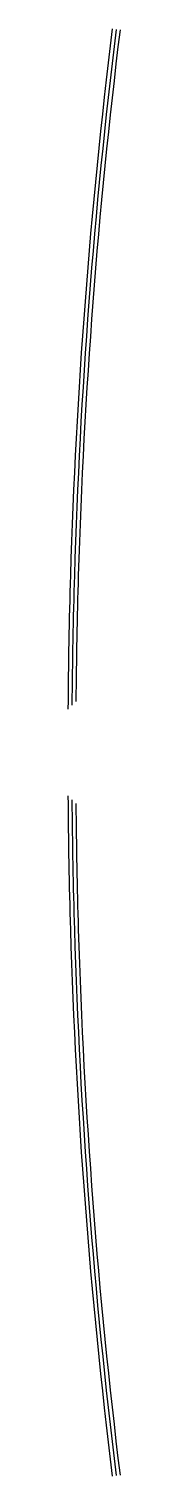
# Model space of a CAD drawing. Header units: millimetres. Extents: x 1425485 to 1583473, y 128978 to 176435.
# Drawn here: x 1425485 to 1426811, y 133589 to 170367 of the extents above.
import ezdxf

# ---------------------------------------------------------------- set-up
doc = ezdxf.new("R2010")
doc.units = ezdxf.units.MM
doc.layers.add('CURTWALL', color=7, linetype='Continuous')

msp = doc.modelspace()

# ---------------------------------------------------------------- linework, layer by layer
at = {"layer": 'CURTWALL'}
for radius, start, end in [(150000, 172.95817, 178.27972), (149900, 172.95817, 178.27972), (149800, 172.95817, 178.27972), (150000, 178.27972, 179.57983), (149900, 178.27972, 179.54132), (149800, 178.27972, 179.50277), (150000, 180.42017, 181.72028), (149900, 180.45868, 181.72028), (149800, 180.49723, 181.72028), (149800, 181.72028, 187.04183), (150000, 181.72028, 187.04183), (149900, 181.72028, 187.04183)]:
    msp.add_arc((1575481, 151978), radius, start, end, dxfattribs=at)

doc.saveas('drawing.dxf')
